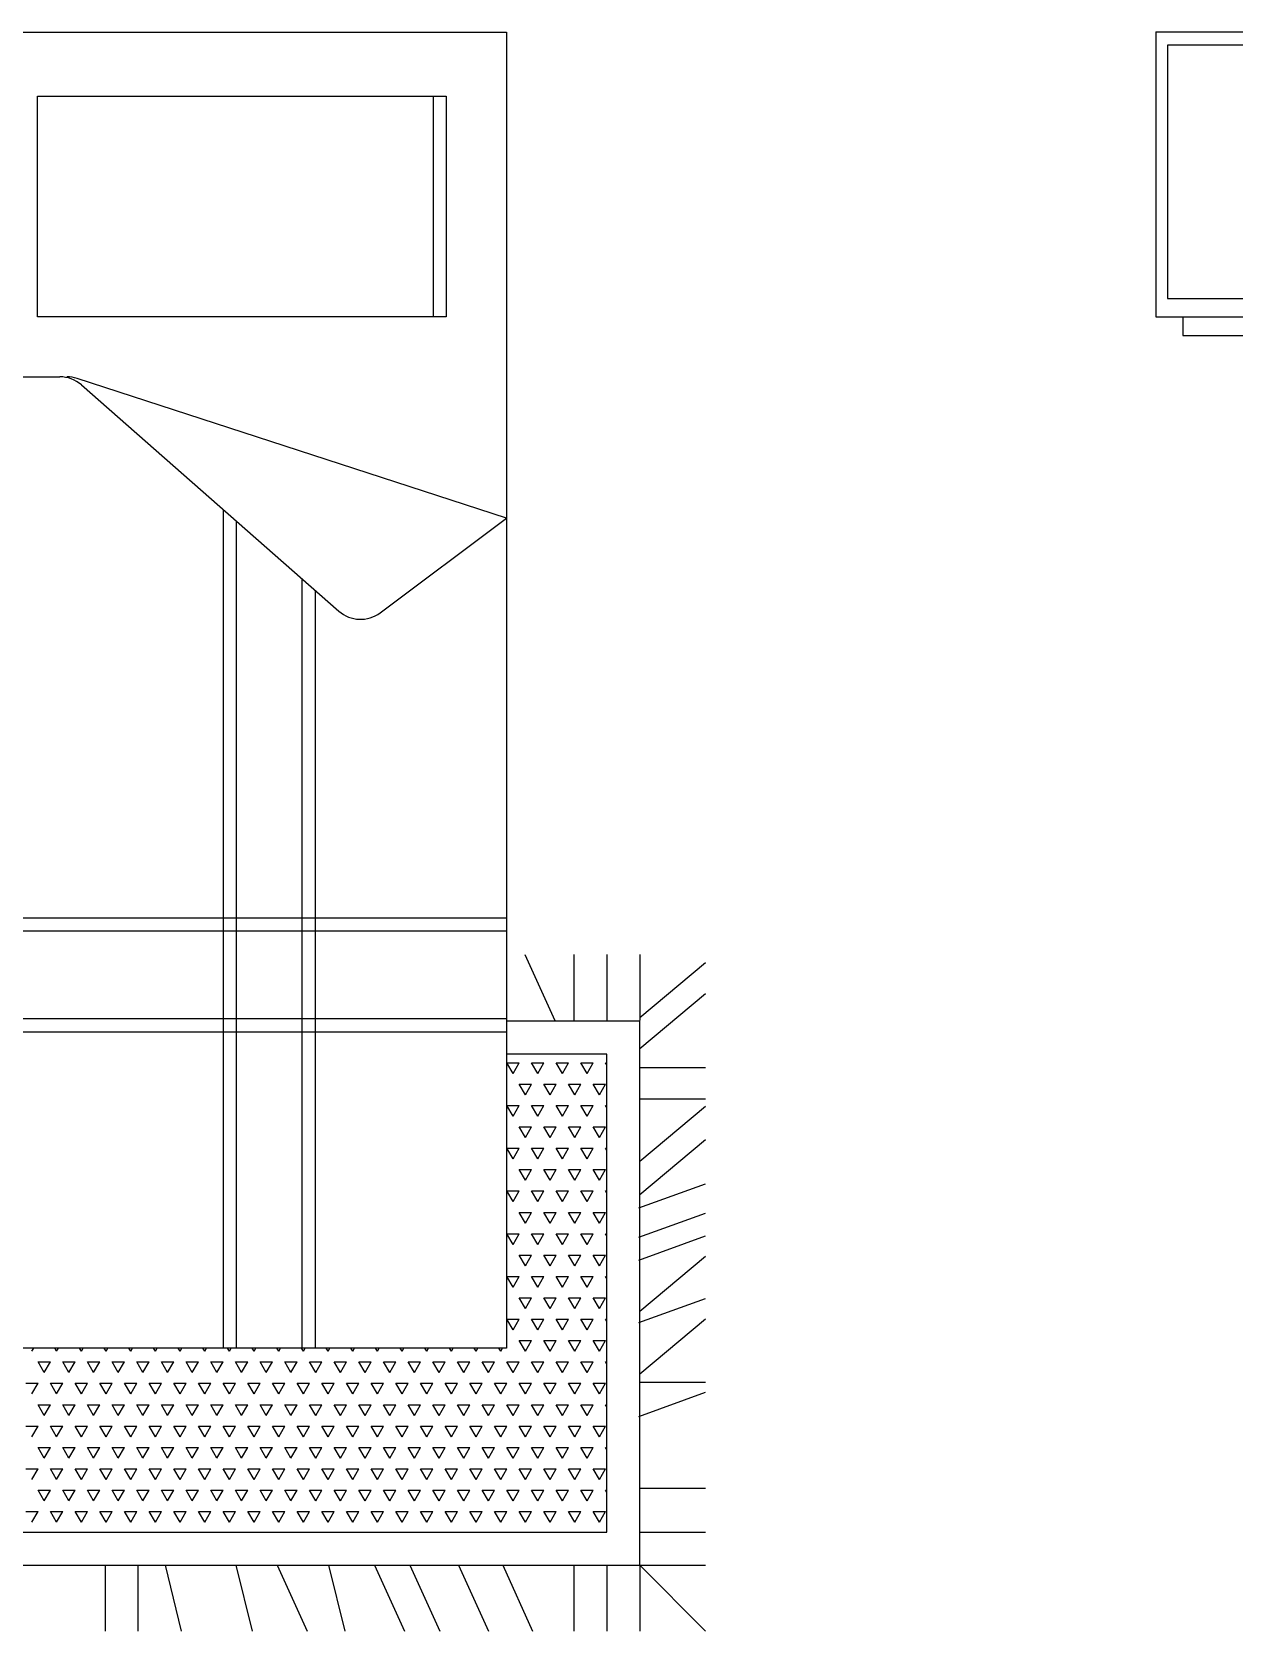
# Model space of a CAD drawing. Header units: millimetres. Extents: x 1787 to 68324, y 1435 to 30835.
# Drawn here: x 45615 to 47442, y 14731 to 17161 of the extents above; entities that cross this region are included whole.
import ezdxf

# ---------------------------------------------------------------- set-up
doc = ezdxf.new("R2010")
doc.units = ezdxf.units.MM

# ---------------------------------------------------------------- blocks, each defined once
blk = doc.blocks.new('A$C6F7C6EE8')
at = {"linetype": 'Continuous'}
for p, q in [((0, 2.7315), (0, 2.2985)), ((0, 2.7315), (0.3997, 2.7315)), ((0.0177, 2.7112), (0.0177, 2.3265)), ((0.381, 2.7112), (0.0177, 2.7112)), ((0.0177, 2.3265), (0.381, 2.3265)), ((0, 2.2985), (0.3997, 2.2985)), ((0.0411, 2.2985), (0.0411, 2.2705)), ((0.0411, 2.2705), (0.3625, 2.2705))]:
    blk.add_line(p, q, dxfattribs=at)
blk = doc.blocks.new('A$C6D2A2628')
for p, q in [((0.291, 2.4297), (1.791, 2.4297)), ((1.791, 2.4297), (1.791, 0.4297)), ((1.0779, 2.3321), (1.6991, 2.3321)), ((1.0779, 1.9967), (1.0779, 2.3321)), ((1.6791, 2.3321), (1.6791, 1.9967)), ((1.6991, 2.3321), (1.6991, 1.9967)), ((1.6991, 1.9967), (1.0779, 1.9967)), ((0.9515, 1.9058), (1.1116, 1.9058)), ((1.791, 1.6908), (1.138, 1.9034)), ((1.1446, 1.8934), (1.5358, 1.5497)), ((1.3599, 1.7043), (1.3599, 0.4297)), ((1.3799, 1.6867), (1.3799, 0.4297)), ((1.5987, 1.5472), (1.791, 1.6908)), ((1.4799, 1.5988), (1.4799, 0.4297)), ((1.4999, 1.5812), (1.4999, 0.4297)), ((0.291, 1.0837), (1.791, 1.0837)), ((0.291, 1.0637), (1.791, 1.0637)), ((1.8187, 1.0278), (1.8641, 0.9278)), ((1.8932, 1.0278), (1.8932, 0.9278)), ((1.9432, 1.0278), (1.9432, 0.9278)), ((1.9932, 1.0278), (1.9932, 0.9278)), ((1.9932, 0.9324), (2.0932, 1.016)), ((1.9932, 0.8849), (2.0932, 0.9685)), ((0.291, 0.9307), (1.791, 0.9307)), ((1.9932, 0.9267), (1.791, 0.9267)), ((1.9932, 0.1), (1.9932, 0.9267)), ((0.291, 0.9107), (1.791, 0.9107)), ((1.9432, 0.8767), (1.791, 0.8767)), ((1.9432, 0.15), (1.9432, 0.8767)), ((1.8007, 0.8473), (1.7913, 0.8636)), ((1.7913, 0.8636), (1.8101, 0.8636)), ((1.8007, 0.8473), (1.8101, 0.8636)), ((1.8382, 0.8473), (1.8288, 0.8636)), ((1.8288, 0.8636), (1.8476, 0.8636)), ((1.8382, 0.8473), (1.8476, 0.8636)), ((1.8757, 0.8473), (1.8663, 0.8636)), ((1.8663, 0.8636), (1.8851, 0.8636)), ((1.8757, 0.8473), (1.8851, 0.8636)), ((1.9132, 0.8473), (1.9038, 0.8636)), ((1.9038, 0.8636), (1.9226, 0.8636)), ((1.9132, 0.8473), (1.9226, 0.8636)), ((1.9432, 0.8604), (1.9413, 0.8636)), ((1.9413, 0.8636), (1.9432, 0.8636)), ((1.9932, 0.8564), (2.0932, 0.8564)), ((1.791, 0.8305), (1.7913, 0.8311)), ((1.791, 0.8311), (1.7913, 0.8311)), ((1.8195, 0.8148), (1.8101, 0.8311)), ((1.8101, 0.8311), (1.8288, 0.8311)), ((1.8195, 0.8148), (1.8288, 0.8311)), ((1.857, 0.8148), (1.8476, 0.8311)), ((1.8476, 0.8311), (1.8663, 0.8311)), ((1.857, 0.8148), (1.8663, 0.8311)), ((1.8945, 0.8148), (1.8851, 0.8311)), ((1.8851, 0.8311), (1.9038, 0.8311)), ((1.8945, 0.8148), (1.9038, 0.8311)), ((1.932, 0.8148), (1.9226, 0.8311)), ((1.9226, 0.8311), (1.9413, 0.8311)), ((1.932, 0.8148), (1.9413, 0.8311)), ((1.9932, 0.8089), (2.0932, 0.8089)), ((1.8007, 0.7824), (1.7913, 0.7986)), ((1.7913, 0.7986), (1.8101, 0.7986)), ((1.8007, 0.7824), (1.8101, 0.7986)), ((1.8382, 0.7824), (1.8288, 0.7986)), ((1.8288, 0.7986), (1.8476, 0.7986)), ((1.8382, 0.7824), (1.8476, 0.7986)), ((1.8757, 0.7824), (1.8663, 0.7986)), ((1.8663, 0.7986), (1.8851, 0.7986)), ((1.8757, 0.7824), (1.8851, 0.7986)), ((1.9132, 0.7824), (1.9038, 0.7986)), ((1.9038, 0.7986), (1.9226, 0.7986)), ((1.9132, 0.7824), (1.9226, 0.7986)), ((1.9432, 0.7955), (1.9413, 0.7986)), ((1.9413, 0.7986), (1.9432, 0.7986)), ((1.9932, 0.7139), (2.0932, 0.7975)), ((1.791, 0.7655), (1.7913, 0.7661)), ((1.791, 0.7661), (1.7913, 0.7661)), ((1.8195, 0.7499), (1.8101, 0.7661)), ((1.8101, 0.7661), (1.8288, 0.7661)), ((1.8195, 0.7499), (1.8288, 0.7661)), ((1.857, 0.7499), (1.8476, 0.7661)), ((1.8476, 0.7661), (1.8663, 0.7661)), ((1.857, 0.7499), (1.8663, 0.7661)), ((1.8945, 0.7499), (1.8851, 0.7661)), ((1.8851, 0.7661), (1.9038, 0.7661)), ((1.8945, 0.7499), (1.9038, 0.7661)), ((1.932, 0.7499), (1.9226, 0.7661)), ((1.9226, 0.7661), (1.9413, 0.7661)), ((1.932, 0.7499), (1.9413, 0.7661)), ((1.8007, 0.7174), (1.7913, 0.7337)), ((1.7913, 0.7337), (1.8101, 0.7337)), ((1.8007, 0.7174), (1.8101, 0.7337)), ((1.8382, 0.7174), (1.8288, 0.7337)), ((1.8288, 0.7337), (1.8476, 0.7337)), ((1.8382, 0.7174), (1.8476, 0.7337)), ((1.8757, 0.7174), (1.8663, 0.7337)), ((1.8663, 0.7337), (1.8851, 0.7337)), ((1.8757, 0.7174), (1.8851, 0.7337)), ((1.9132, 0.7174), (1.9038, 0.7337)), ((1.9038, 0.7337), (1.9226, 0.7337)), ((1.9132, 0.7174), (1.9226, 0.7337)), ((1.9432, 0.7305), (1.9413, 0.7337)), ((1.9413, 0.7337), (1.9432, 0.7337)), ((1.9932, 0.6633), (2.0932, 0.7469)), ((1.791, 0.7006), (1.7913, 0.7012)), ((1.791, 0.7012), (1.7913, 0.7012)), ((1.8195, 0.6849), (1.8101, 0.7012)), ((1.8101, 0.7012), (1.8288, 0.7012)), ((1.8195, 0.6849), (1.8288, 0.7012)), ((1.857, 0.6849), (1.8476, 0.7012)), ((1.8476, 0.7012), (1.8663, 0.7012)), ((1.857, 0.6849), (1.8663, 0.7012)), ((1.8945, 0.6849), (1.8851, 0.7012)), ((1.8851, 0.7012), (1.9038, 0.7012)), ((1.8945, 0.6849), (1.9038, 0.7012)), ((1.932, 0.6849), (1.9226, 0.7012)), ((1.9226, 0.7012), (1.9413, 0.7012)), ((1.932, 0.6849), (1.9413, 0.7012)), ((1.8007, 0.6525), (1.7913, 0.6687)), ((1.7913, 0.6687), (1.8101, 0.6687)), ((1.8007, 0.6525), (1.8101, 0.6687)), ((1.8382, 0.6525), (1.8288, 0.6687)), ((1.8288, 0.6687), (1.8476, 0.6687)), ((1.8382, 0.6525), (1.8476, 0.6687)), ((1.8757, 0.6525), (1.8663, 0.6687)), ((1.8663, 0.6687), (1.8851, 0.6687)), ((1.8757, 0.6525), (1.8851, 0.6687)), ((1.9132, 0.6525), (1.9038, 0.6687)), ((1.9038, 0.6687), (1.9226, 0.6687)), ((1.9132, 0.6525), (1.9226, 0.6687)), ((1.9432, 0.6655), (1.9413, 0.6687)), ((1.9413, 0.6687), (1.9432, 0.6687)), ((1.9917, 0.6428), (2.0932, 0.6794)), ((1.791, 0.6356), (1.7913, 0.6362)), ((1.791, 0.6362), (1.7913, 0.6362)), ((1.8195, 0.62), (1.8101, 0.6362)), ((1.8101, 0.6362), (1.8288, 0.6362)), ((1.8195, 0.62), (1.8288, 0.6362)), ((1.857, 0.62), (1.8476, 0.6362)), ((1.8476, 0.6362), (1.8663, 0.6362)), ((1.857, 0.62), (1.8663, 0.6362)), ((1.8945, 0.62), (1.8851, 0.6362)), ((1.8851, 0.6362), (1.9038, 0.6362)), ((1.8945, 0.62), (1.9038, 0.6362)), ((1.932, 0.62), (1.9226, 0.6362)), ((1.9226, 0.6362), (1.9413, 0.6362)), ((1.932, 0.62), (1.9413, 0.6362)), ((1.9917, 0.5984), (2.0932, 0.6351)), ((1.8007, 0.5875), (1.7913, 0.6037)), ((1.7913, 0.6037), (1.8101, 0.6037)), ((1.8007, 0.5875), (1.8101, 0.6037)), ((1.8382, 0.5875), (1.8288, 0.6037)), ((1.8288, 0.6037), (1.8476, 0.6037)), ((1.8382, 0.5875), (1.8476, 0.6037)), ((1.8757, 0.5875), (1.8663, 0.6037)), ((1.8663, 0.6037), (1.8851, 0.6037)), ((1.8757, 0.5875), (1.8851, 0.6037)), ((1.9132, 0.5875), (1.9038, 0.6037)), ((1.9038, 0.6037), (1.9226, 0.6037)), ((1.9132, 0.5875), (1.9226, 0.6037)), ((1.9432, 0.6006), (1.9413, 0.6037)), ((1.9413, 0.6037), (1.9432, 0.6037)), ((1.9917, 0.5636), (2.0932, 0.6003)), ((1.791, 0.5707), (1.7913, 0.5713)), ((1.791, 0.5713), (1.7913, 0.5713)), ((1.8195, 0.555), (1.8101, 0.5713)), ((1.8101, 0.5713), (1.8288, 0.5713)), ((1.8195, 0.555), (1.8288, 0.5713)), ((1.857, 0.555), (1.8476, 0.5713)), ((1.8476, 0.5713), (1.8663, 0.5713)), ((1.857, 0.555), (1.8663, 0.5713)), ((1.8945, 0.555), (1.8851, 0.5713)), ((1.8851, 0.5713), (1.9038, 0.5713)), ((1.8945, 0.555), (1.9038, 0.5713)), ((1.932, 0.555), (1.9226, 0.5713)), ((1.9226, 0.5713), (1.9413, 0.5713)), ((1.932, 0.555), (1.9413, 0.5713)), ((1.9932, 0.4859), (2.0932, 0.5695)), ((1.8007, 0.5226), (1.7913, 0.5388)), ((1.7913, 0.5388), (1.8101, 0.5388)), ((1.8007, 0.5226), (1.8101, 0.5388)), ((1.8382, 0.5226), (1.8288, 0.5388)), ((1.8288, 0.5388), (1.8476, 0.5388)), ((1.8382, 0.5226), (1.8476, 0.5388)), ((1.8757, 0.5226), (1.8663, 0.5388)), ((1.8663, 0.5388), (1.8851, 0.5388)), ((1.8757, 0.5226), (1.8851, 0.5388)), ((1.9132, 0.5226), (1.9038, 0.5388)), ((1.9038, 0.5388), (1.9226, 0.5388)), ((1.9132, 0.5226), (1.9226, 0.5388)), ((1.9432, 0.5356), (1.9413, 0.5388)), ((1.9413, 0.5388), (1.9432, 0.5388)), ((1.791, 0.5057), (1.7913, 0.5063)), ((1.791, 0.5063), (1.7913, 0.5063)), ((1.8195, 0.4901), (1.8101, 0.5063)), ((1.8101, 0.5063), (1.8288, 0.5063)), ((1.8195, 0.4901), (1.8288, 0.5063)), ((1.857, 0.4901), (1.8476, 0.5063)), ((1.8476, 0.5063), (1.8663, 0.5063)), ((1.857, 0.4901), (1.8663, 0.5063)), ((1.8945, 0.4901), (1.8851, 0.5063)), ((1.8851, 0.5063), (1.9038, 0.5063)), ((1.8945, 0.4901), (1.9038, 0.5063)), ((1.932, 0.4901), (1.9226, 0.5063)), ((1.9226, 0.5063), (1.9413, 0.5063)), ((1.932, 0.4901), (1.9413, 0.5063)), ((1.9917, 0.4686), (2.0932, 0.5053)), ((1.8007, 0.4576), (1.7913, 0.4738)), ((1.7913, 0.4738), (1.8101, 0.4738)), ((1.8007, 0.4576), (1.8101, 0.4738)), ((1.8382, 0.4576), (1.8288, 0.4738)), ((1.8288, 0.4738), (1.8476, 0.4738)), ((1.8382, 0.4576), (1.8476, 0.4738)), ((1.8757, 0.4576), (1.8663, 0.4738)), ((1.8663, 0.4738), (1.8851, 0.4738)), ((1.8757, 0.4576), (1.8851, 0.4738)), ((1.9132, 0.4576), (1.9038, 0.4738)), ((1.9038, 0.4738), (1.9226, 0.4738)), ((1.9132, 0.4576), (1.9226, 0.4738)), ((1.9432, 0.4707), (1.9413, 0.4738)), ((1.9413, 0.4738), (1.9432, 0.4738)), ((1.9932, 0.3909), (2.0932, 0.4745)), ((1.791, 0.4408), (1.7913, 0.4414)), ((1.791, 0.4414), (1.7913, 0.4414)), ((1.8195, 0.4251), (1.8101, 0.4414)), ((1.8101, 0.4414), (1.8288, 0.4414)), ((1.8195, 0.4251), (1.8288, 0.4414)), ((1.857, 0.4251), (1.8476, 0.4414)), ((1.8476, 0.4414), (1.8663, 0.4414)), ((1.857, 0.4251), (1.8663, 0.4414)), ((1.8945, 0.4251), (1.8851, 0.4414)), ((1.8851, 0.4414), (1.9038, 0.4414)), ((1.8945, 0.4251), (1.9038, 0.4414)), ((1.932, 0.4251), (1.9226, 0.4414)), ((1.9226, 0.4414), (1.9413, 0.4414)), ((1.932, 0.4251), (1.9413, 0.4414)), ((1.791, 0.4297), (0.291, 0.4297)), ((1.0695, 0.4251), (1.0721, 0.4297)), ((1.107, 0.4251), (1.1043, 0.4297)), ((1.107, 0.4251), (1.1096, 0.4297)), ((1.1445, 0.4251), (1.1418, 0.4297)), ((1.1445, 0.4251), (1.1471, 0.4297)), ((1.182, 0.4251), (1.1793, 0.4297)), ((1.182, 0.4251), (1.1846, 0.4297)), ((1.2195, 0.4251), (1.2168, 0.4297)), ((1.2195, 0.4251), (1.2221, 0.4297)), ((1.257, 0.4251), (1.2543, 0.4297)), ((1.257, 0.4251), (1.2596, 0.4297)), ((1.2945, 0.4251), (1.2918, 0.4297)), ((1.2945, 0.4251), (1.2971, 0.4297)), ((1.332, 0.4251), (1.3293, 0.4297)), ((1.332, 0.4251), (1.3346, 0.4297)), ((1.3695, 0.4251), (1.3668, 0.4297)), ((1.3695, 0.4251), (1.3721, 0.4297)), ((1.407, 0.4251), (1.4043, 0.4297)), ((1.407, 0.4251), (1.4096, 0.4297)), ((1.4445, 0.4251), (1.4418, 0.4297)), ((1.4445, 0.4251), (1.4471, 0.4297)), ((1.482, 0.4251), (1.4793, 0.4297)), ((1.482, 0.4251), (1.4846, 0.4297)), ((1.5195, 0.4251), (1.5168, 0.4297)), ((1.5195, 0.4251), (1.5221, 0.4297)), ((1.557, 0.4251), (1.5543, 0.4297)), ((1.557, 0.4251), (1.5596, 0.4297)), ((1.5945, 0.4251), (1.5918, 0.4297)), ((1.5945, 0.4251), (1.5971, 0.4297)), ((1.632, 0.4251), (1.6293, 0.4297)), ((1.632, 0.4251), (1.6346, 0.4297)), ((1.6695, 0.4251), (1.6668, 0.4297)), ((1.6695, 0.4251), (1.6721, 0.4297)), ((1.707, 0.4251), (1.7043, 0.4297)), ((1.707, 0.4251), (1.7096, 0.4297)), ((1.7445, 0.4251), (1.7418, 0.4297)), ((1.7445, 0.4251), (1.7471, 0.4297)), ((1.782, 0.4251), (1.7793, 0.4297)), ((1.782, 0.4251), (1.7846, 0.4297)), ((1.0882, 0.3927), (1.0788, 0.4089)), ((1.0788, 0.4089), (1.0976, 0.4089)), ((1.0882, 0.3927), (1.0976, 0.4089)), ((1.1257, 0.3927), (1.1163, 0.4089)), ((1.1163, 0.4089), (1.1351, 0.4089)), ((1.1257, 0.3927), (1.1351, 0.4089)), ((1.1632, 0.3927), (1.1538, 0.4089)), ((1.1538, 0.4089), (1.1726, 0.4089)), ((1.1632, 0.3927), (1.1726, 0.4089)), ((1.2007, 0.3927), (1.1913, 0.4089)), ((1.1913, 0.4089), (1.2101, 0.4089)), ((1.2007, 0.3927), (1.2101, 0.4089)), ((1.2382, 0.3927), (1.2288, 0.4089)), ((1.2288, 0.4089), (1.2476, 0.4089)), ((1.2382, 0.3927), (1.2476, 0.4089)), ((1.2757, 0.3927), (1.2663, 0.4089)), ((1.2663, 0.4089), (1.2851, 0.4089)), ((1.2757, 0.3927), (1.2851, 0.4089)), ((1.3132, 0.3927), (1.3038, 0.4089)), ((1.3038, 0.4089), (1.3226, 0.4089)), ((1.3132, 0.3927), (1.3226, 0.4089)), ((1.3507, 0.3927), (1.3413, 0.4089)), ((1.3413, 0.4089), (1.3601, 0.4089)), ((1.3507, 0.3927), (1.3601, 0.4089)), ((1.3882, 0.3927), (1.3788, 0.4089)), ((1.3788, 0.4089), (1.3976, 0.4089)), ((1.3882, 0.3927), (1.3976, 0.4089)), ((1.4257, 0.3927), (1.4163, 0.4089)), ((1.4163, 0.4089), (1.4351, 0.4089)), ((1.4257, 0.3927), (1.4351, 0.4089)), ((1.4632, 0.3927), (1.4538, 0.4089)), ((1.4538, 0.4089), (1.4726, 0.4089)), ((1.4632, 0.3927), (1.4726, 0.4089)), ((1.5007, 0.3927), (1.4913, 0.4089)), ((1.4913, 0.4089), (1.5101, 0.4089)), ((1.5007, 0.3927), (1.5101, 0.4089)), ((1.5382, 0.3927), (1.5288, 0.4089)), ((1.5288, 0.4089), (1.5476, 0.4089)), ((1.5382, 0.3927), (1.5476, 0.4089)), ((1.5757, 0.3927), (1.5663, 0.4089)), ((1.5663, 0.4089), (1.5851, 0.4089)), ((1.5757, 0.3927), (1.5851, 0.4089)), ((1.6132, 0.3927), (1.6038, 0.4089)), ((1.6038, 0.4089), (1.6226, 0.4089)), ((1.6132, 0.3927), (1.6226, 0.4089)), ((1.6507, 0.3927), (1.6413, 0.4089)), ((1.6413, 0.4089), (1.6601, 0.4089)), ((1.6507, 0.3927), (1.6601, 0.4089)), ((1.6882, 0.3927), (1.6788, 0.4089)), ((1.6788, 0.4089), (1.6976, 0.4089)), ((1.6882, 0.3927), (1.6976, 0.4089)), ((1.7257, 0.3927), (1.7163, 0.4089)), ((1.7163, 0.4089), (1.7351, 0.4089)), ((1.7257, 0.3927), (1.7351, 0.4089)), ((1.7632, 0.3927), (1.7538, 0.4089)), ((1.7538, 0.4089), (1.7726, 0.4089)), ((1.7632, 0.3927), (1.7726, 0.4089)), ((1.8007, 0.3927), (1.7913, 0.4089)), ((1.7913, 0.4089), (1.8101, 0.4089)), ((1.8007, 0.3927), (1.8101, 0.4089)), ((1.8382, 0.3927), (1.8288, 0.4089)), ((1.8288, 0.4089), (1.8476, 0.4089)), ((1.8382, 0.3927), (1.8476, 0.4089)), ((1.8757, 0.3927), (1.8663, 0.4089)), ((1.8663, 0.4089), (1.8851, 0.4089)), ((1.8757, 0.3927), (1.8851, 0.4089)), ((1.9132, 0.3927), (1.9038, 0.4089)), ((1.9038, 0.4089), (1.9226, 0.4089)), ((1.9132, 0.3927), (1.9226, 0.4089)), ((1.9432, 0.4057), (1.9413, 0.4089)), ((1.9413, 0.4089), (1.9432, 0.4089)), ((1.0601, 0.3764), (1.0788, 0.3764)), ((1.0695, 0.3602), (1.0788, 0.3764)), ((1.107, 0.3602), (1.0976, 0.3764)), ((1.0976, 0.3764), (1.1163, 0.3764)), ((1.107, 0.3602), (1.1163, 0.3764)), ((1.1445, 0.3602), (1.1351, 0.3764)), ((1.1351, 0.3764), (1.1538, 0.3764)), ((1.1445, 0.3602), (1.1538, 0.3764)), ((1.182, 0.3602), (1.1726, 0.3764)), ((1.1726, 0.3764), (1.1913, 0.3764)), ((1.182, 0.3602), (1.1913, 0.3764)), ((1.2195, 0.3602), (1.2101, 0.3764)), ((1.2101, 0.3764), (1.2288, 0.3764)), ((1.2195, 0.3602), (1.2288, 0.3764)), ((1.257, 0.3602), (1.2476, 0.3764)), ((1.2476, 0.3764), (1.2663, 0.3764)), ((1.257, 0.3602), (1.2663, 0.3764)), ((1.2945, 0.3602), (1.2851, 0.3764)), ((1.2851, 0.3764), (1.3038, 0.3764)), ((1.2945, 0.3602), (1.3038, 0.3764)), ((1.332, 0.3602), (1.3226, 0.3764)), ((1.3226, 0.3764), (1.3413, 0.3764)), ((1.332, 0.3602), (1.3413, 0.3764)), ((1.3695, 0.3602), (1.3601, 0.3764)), ((1.3601, 0.3764), (1.3788, 0.3764)), ((1.3695, 0.3602), (1.3788, 0.3764)), ((1.407, 0.3602), (1.3976, 0.3764)), ((1.3976, 0.3764), (1.4163, 0.3764)), ((1.407, 0.3602), (1.4163, 0.3764)), ((1.4445, 0.3602), (1.4351, 0.3764)), ((1.4351, 0.3764), (1.4538, 0.3764)), ((1.4445, 0.3602), (1.4538, 0.3764)), ((1.482, 0.3602), (1.4726, 0.3764)), ((1.4726, 0.3764), (1.4913, 0.3764)), ((1.482, 0.3602), (1.4913, 0.3764)), ((1.5195, 0.3602), (1.5101, 0.3764)), ((1.5101, 0.3764), (1.5288, 0.3764)), ((1.5195, 0.3602), (1.5288, 0.3764)), ((1.557, 0.3602), (1.5476, 0.3764)), ((1.5476, 0.3764), (1.5663, 0.3764)), ((1.557, 0.3602), (1.5663, 0.3764)), ((1.5945, 0.3602), (1.5851, 0.3764)), ((1.5851, 0.3764), (1.6038, 0.3764)), ((1.5945, 0.3602), (1.6038, 0.3764)), ((1.632, 0.3602), (1.6226, 0.3764)), ((1.6226, 0.3764), (1.6413, 0.3764)), ((1.632, 0.3602), (1.6413, 0.3764)), ((1.6695, 0.3602), (1.6601, 0.3764)), ((1.6601, 0.3764), (1.6788, 0.3764)), ((1.6695, 0.3602), (1.6788, 0.3764)), ((1.707, 0.3602), (1.6976, 0.3764)), ((1.6976, 0.3764), (1.7163, 0.3764)), ((1.707, 0.3602), (1.7163, 0.3764)), ((1.7445, 0.3602), (1.7351, 0.3764)), ((1.7351, 0.3764), (1.7538, 0.3764)), ((1.7445, 0.3602), (1.7538, 0.3764)), ((1.782, 0.3602), (1.7726, 0.3764)), ((1.7726, 0.3764), (1.7913, 0.3764)), ((1.782, 0.3602), (1.7913, 0.3764)), ((1.8195, 0.3602), (1.8101, 0.3764)), ((1.8101, 0.3764), (1.8288, 0.3764)), ((1.8195, 0.3602), (1.8288, 0.3764)), ((1.857, 0.3602), (1.8476, 0.3764)), ((1.8476, 0.3764), (1.8663, 0.3764)), ((1.857, 0.3602), (1.8663, 0.3764)), ((1.8945, 0.3602), (1.8851, 0.3764)), ((1.8851, 0.3764), (1.9038, 0.3764)), ((1.8945, 0.3602), (1.9038, 0.3764)), ((1.932, 0.3602), (1.9226, 0.3764)), ((1.9226, 0.3764), (1.9413, 0.3764)), ((1.932, 0.3602), (1.9413, 0.3764)), ((1.9932, 0.3783), (2.0932, 0.3783)), ((1.0882, 0.3277), (1.0788, 0.3439)), ((1.0788, 0.3439), (1.0976, 0.3439)), ((1.0882, 0.3277), (1.0976, 0.3439)), ((1.1257, 0.3277), (1.1163, 0.3439)), ((1.1163, 0.3439), (1.1351, 0.3439)), ((1.1257, 0.3277), (1.1351, 0.3439)), ((1.1632, 0.3277), (1.1538, 0.3439)), ((1.1538, 0.3439), (1.1726, 0.3439)), ((1.1632, 0.3277), (1.1726, 0.3439)), ((1.2007, 0.3277), (1.1913, 0.3439)), ((1.1913, 0.3439), (1.2101, 0.3439)), ((1.2007, 0.3277), (1.2101, 0.3439)), ((1.2382, 0.3277), (1.2288, 0.3439)), ((1.2288, 0.3439), (1.2476, 0.3439)), ((1.2382, 0.3277), (1.2476, 0.3439)), ((1.2757, 0.3277), (1.2663, 0.3439)), ((1.2663, 0.3439), (1.2851, 0.3439)), ((1.2757, 0.3277), (1.2851, 0.3439)), ((1.3132, 0.3277), (1.3038, 0.3439)), ((1.3038, 0.3439), (1.3226, 0.3439)), ((1.3132, 0.3277), (1.3226, 0.3439)), ((1.3507, 0.3277), (1.3413, 0.3439)), ((1.3413, 0.3439), (1.3601, 0.3439)), ((1.3507, 0.3277), (1.3601, 0.3439)), ((1.3882, 0.3277), (1.3788, 0.3439)), ((1.3788, 0.3439), (1.3976, 0.3439)), ((1.3882, 0.3277), (1.3976, 0.3439)), ((1.4257, 0.3277), (1.4163, 0.3439)), ((1.4163, 0.3439), (1.4351, 0.3439)), ((1.4257, 0.3277), (1.4351, 0.3439)), ((1.4632, 0.3277), (1.4538, 0.3439)), ((1.4538, 0.3439), (1.4726, 0.3439)), ((1.4632, 0.3277), (1.4726, 0.3439)), ((1.5007, 0.3277), (1.4913, 0.3439)), ((1.4913, 0.3439), (1.5101, 0.3439)), ((1.5007, 0.3277), (1.5101, 0.3439)), ((1.5382, 0.3277), (1.5288, 0.3439)), ((1.5288, 0.3439), (1.5476, 0.3439)), ((1.5382, 0.3277), (1.5476, 0.3439)), ((1.5757, 0.3277), (1.5663, 0.3439)), ((1.5663, 0.3439), (1.5851, 0.3439)), ((1.5757, 0.3277), (1.5851, 0.3439)), ((1.6132, 0.3277), (1.6038, 0.3439)), ((1.6038, 0.3439), (1.6226, 0.3439)), ((1.6132, 0.3277), (1.6226, 0.3439)), ((1.6507, 0.3277), (1.6413, 0.3439)), ((1.6413, 0.3439), (1.6601, 0.3439)), ((1.6507, 0.3277), (1.6601, 0.3439)), ((1.6882, 0.3277), (1.6788, 0.3439)), ((1.6788, 0.3439), (1.6976, 0.3439)), ((1.6882, 0.3277), (1.6976, 0.3439)), ((1.7257, 0.3277), (1.7163, 0.3439)), ((1.7163, 0.3439), (1.7351, 0.3439)), ((1.7257, 0.3277), (1.7351, 0.3439)), ((1.7632, 0.3277), (1.7538, 0.3439)), ((1.7538, 0.3439), (1.7726, 0.3439)), ((1.7632, 0.3277), (1.7726, 0.3439)), ((1.8007, 0.3277), (1.7913, 0.3439)), ((1.7913, 0.3439), (1.8101, 0.3439)), ((1.8007, 0.3277), (1.8101, 0.3439)), ((1.8382, 0.3277), (1.8288, 0.3439)), ((1.8288, 0.3439), (1.8476, 0.3439)), ((1.8382, 0.3277), (1.8476, 0.3439)), ((1.8757, 0.3277), (1.8663, 0.3439)), ((1.8663, 0.3439), (1.8851, 0.3439)), ((1.8757, 0.3277), (1.8851, 0.3439)), ((1.9132, 0.3277), (1.9038, 0.3439)), ((1.9038, 0.3439), (1.9226, 0.3439)), ((1.9132, 0.3277), (1.9226, 0.3439)), ((1.9432, 0.3408), (1.9413, 0.3439)), ((1.9413, 0.3439), (1.9432, 0.3439)), ((1.9917, 0.3261), (2.0932, 0.3628)), ((1.0601, 0.3115), (1.0788, 0.3115)), ((1.0695, 0.2952), (1.0788, 0.3115)), ((1.107, 0.2952), (1.0976, 0.3115)), ((1.0976, 0.3115), (1.1163, 0.3115)), ((1.107, 0.2952), (1.1163, 0.3115)), ((1.1445, 0.2952), (1.1351, 0.3115)), ((1.1351, 0.3115), (1.1538, 0.3115)), ((1.1445, 0.2952), (1.1538, 0.3115)), ((1.182, 0.2952), (1.1726, 0.3115)), ((1.1726, 0.3115), (1.1913, 0.3115)), ((1.182, 0.2952), (1.1913, 0.3115)), ((1.2195, 0.2952), (1.2101, 0.3115)), ((1.2101, 0.3115), (1.2288, 0.3115)), ((1.2195, 0.2952), (1.2288, 0.3115)), ((1.257, 0.2952), (1.2476, 0.3115)), ((1.2476, 0.3115), (1.2663, 0.3115)), ((1.257, 0.2952), (1.2663, 0.3115)), ((1.2945, 0.2952), (1.2851, 0.3115)), ((1.2851, 0.3115), (1.3038, 0.3115)), ((1.2945, 0.2952), (1.3038, 0.3115)), ((1.332, 0.2952), (1.3226, 0.3115)), ((1.3226, 0.3115), (1.3413, 0.3115)), ((1.332, 0.2952), (1.3413, 0.3115)), ((1.3695, 0.2952), (1.3601, 0.3115)), ((1.3601, 0.3115), (1.3788, 0.3115)), ((1.3695, 0.2952), (1.3788, 0.3115)), ((1.407, 0.2952), (1.3976, 0.3115)), ((1.3976, 0.3115), (1.4163, 0.3115)), ((1.407, 0.2952), (1.4163, 0.3115)), ((1.4445, 0.2952), (1.4351, 0.3115)), ((1.4351, 0.3115), (1.4538, 0.3115)), ((1.4445, 0.2952), (1.4538, 0.3115)), ((1.482, 0.2952), (1.4726, 0.3115)), ((1.4726, 0.3115), (1.4913, 0.3115)), ((1.482, 0.2952), (1.4913, 0.3115)), ((1.5195, 0.2952), (1.5101, 0.3115)), ((1.5101, 0.3115), (1.5288, 0.3115)), ((1.5195, 0.2952), (1.5288, 0.3115)), ((1.557, 0.2952), (1.5476, 0.3115)), ((1.5476, 0.3115), (1.5663, 0.3115)), ((1.557, 0.2952), (1.5663, 0.3115)), ((1.5945, 0.2952), (1.5851, 0.3115)), ((1.5851, 0.3115), (1.6038, 0.3115)), ((1.5945, 0.2952), (1.6038, 0.3115)), ((1.632, 0.2952), (1.6226, 0.3115)), ((1.6226, 0.3115), (1.6413, 0.3115)), ((1.632, 0.2952), (1.6413, 0.3115)), ((1.6695, 0.2952), (1.6601, 0.3115)), ((1.6601, 0.3115), (1.6788, 0.3115)), ((1.6695, 0.2952), (1.6788, 0.3115)), ((1.707, 0.2952), (1.6976, 0.3115)), ((1.6976, 0.3115), (1.7163, 0.3115)), ((1.707, 0.2952), (1.7163, 0.3115)), ((1.7445, 0.2952), (1.7351, 0.3115)), ((1.7351, 0.3115), (1.7538, 0.3115)), ((1.7445, 0.2952), (1.7538, 0.3115)), ((1.782, 0.2952), (1.7726, 0.3115)), ((1.7726, 0.3115), (1.7913, 0.3115)), ((1.782, 0.2952), (1.7913, 0.3115)), ((1.8195, 0.2952), (1.8101, 0.3115)), ((1.8101, 0.3115), (1.8288, 0.3115)), ((1.8195, 0.2952), (1.8288, 0.3115)), ((1.857, 0.2952), (1.8476, 0.3115)), ((1.8476, 0.3115), (1.8663, 0.3115)), ((1.857, 0.2952), (1.8663, 0.3115)), ((1.8945, 0.2952), (1.8851, 0.3115)), ((1.8851, 0.3115), (1.9038, 0.3115)), ((1.8945, 0.2952), (1.9038, 0.3115)), ((1.932, 0.2952), (1.9226, 0.3115)), ((1.9226, 0.3115), (1.9413, 0.3115)), ((1.932, 0.2952), (1.9413, 0.3115)), ((1.0882, 0.2628), (1.0788, 0.279)), ((1.0788, 0.279), (1.0976, 0.279)), ((1.0882, 0.2628), (1.0976, 0.279)), ((1.1257, 0.2628), (1.1163, 0.279)), ((1.1163, 0.279), (1.1351, 0.279)), ((1.1257, 0.2628), (1.1351, 0.279)), ((1.1632, 0.2628), (1.1538, 0.279)), ((1.1538, 0.279), (1.1726, 0.279)), ((1.1632, 0.2628), (1.1726, 0.279)), ((1.2007, 0.2628), (1.1913, 0.279)), ((1.1913, 0.279), (1.2101, 0.279)), ((1.2007, 0.2628), (1.2101, 0.279)), ((1.2382, 0.2628), (1.2288, 0.279)), ((1.2288, 0.279), (1.2476, 0.279)), ((1.2382, 0.2628), (1.2476, 0.279)), ((1.2757, 0.2628), (1.2663, 0.279)), ((1.2663, 0.279), (1.2851, 0.279)), ((1.2757, 0.2628), (1.2851, 0.279)), ((1.3132, 0.2628), (1.3038, 0.279)), ((1.3038, 0.279), (1.3226, 0.279)), ((1.3132, 0.2628), (1.3226, 0.279)), ((1.3507, 0.2628), (1.3413, 0.279)), ((1.3413, 0.279), (1.3601, 0.279)), ((1.3507, 0.2628), (1.3601, 0.279)), ((1.3882, 0.2628), (1.3788, 0.279)), ((1.3788, 0.279), (1.3976, 0.279)), ((1.3882, 0.2628), (1.3976, 0.279)), ((1.4257, 0.2628), (1.4163, 0.279)), ((1.4163, 0.279), (1.4351, 0.279)), ((1.4257, 0.2628), (1.4351, 0.279)), ((1.4632, 0.2628), (1.4538, 0.279)), ((1.4538, 0.279), (1.4726, 0.279)), ((1.4632, 0.2628), (1.4726, 0.279)), ((1.5007, 0.2628), (1.4913, 0.279)), ((1.4913, 0.279), (1.5101, 0.279)), ((1.5007, 0.2628), (1.5101, 0.279)), ((1.5382, 0.2628), (1.5288, 0.279)), ((1.5288, 0.279), (1.5476, 0.279)), ((1.5382, 0.2628), (1.5476, 0.279)), ((1.5757, 0.2628), (1.5663, 0.279)), ((1.5663, 0.279), (1.5851, 0.279)), ((1.5757, 0.2628), (1.5851, 0.279)), ((1.6132, 0.2628), (1.6038, 0.279)), ((1.6038, 0.279), (1.6226, 0.279)), ((1.6132, 0.2628), (1.6226, 0.279)), ((1.6507, 0.2628), (1.6413, 0.279)), ((1.6413, 0.279), (1.6601, 0.279)), ((1.6507, 0.2628), (1.6601, 0.279)), ((1.6882, 0.2628), (1.6788, 0.279)), ((1.6788, 0.279), (1.6976, 0.279)), ((1.6882, 0.2628), (1.6976, 0.279)), ((1.7257, 0.2628), (1.7163, 0.279)), ((1.7163, 0.279), (1.7351, 0.279)), ((1.7257, 0.2628), (1.7351, 0.279)), ((1.7632, 0.2628), (1.7538, 0.279)), ((1.7538, 0.279), (1.7726, 0.279)), ((1.7632, 0.2628), (1.7726, 0.279)), ((1.8007, 0.2628), (1.7913, 0.279)), ((1.7913, 0.279), (1.8101, 0.279)), ((1.8007, 0.2628), (1.8101, 0.279)), ((1.8382, 0.2628), (1.8288, 0.279)), ((1.8288, 0.279), (1.8476, 0.279)), ((1.8382, 0.2628), (1.8476, 0.279)), ((1.8757, 0.2628), (1.8663, 0.279)), ((1.8663, 0.279), (1.8851, 0.279)), ((1.8757, 0.2628), (1.8851, 0.279)), ((1.9132, 0.2628), (1.9038, 0.279)), ((1.9038, 0.279), (1.9226, 0.279)), ((1.9132, 0.2628), (1.9226, 0.279)), ((1.9432, 0.2758), (1.9413, 0.279)), ((1.9413, 0.279), (1.9432, 0.279)), ((1.0601, 0.2465), (1.0788, 0.2465)), ((1.0695, 0.2303), (1.0788, 0.2465)), ((1.107, 0.2303), (1.0976, 0.2465)), ((1.0976, 0.2465), (1.1163, 0.2465)), ((1.107, 0.2303), (1.1163, 0.2465)), ((1.1445, 0.2303), (1.1351, 0.2465)), ((1.1351, 0.2465), (1.1538, 0.2465)), ((1.1445, 0.2303), (1.1538, 0.2465)), ((1.182, 0.2303), (1.1726, 0.2465)), ((1.1726, 0.2465), (1.1913, 0.2465)), ((1.182, 0.2303), (1.1913, 0.2465)), ((1.2195, 0.2303), (1.2101, 0.2465)), ((1.2101, 0.2465), (1.2288, 0.2465)), ((1.2195, 0.2303), (1.2288, 0.2465)), ((1.257, 0.2303), (1.2476, 0.2465)), ((1.2476, 0.2465), (1.2663, 0.2465)), ((1.257, 0.2303), (1.2663, 0.2465)), ((1.2945, 0.2303), (1.2851, 0.2465)), ((1.2851, 0.2465), (1.3038, 0.2465)), ((1.2945, 0.2303), (1.3038, 0.2465)), ((1.332, 0.2303), (1.3226, 0.2465)), ((1.3226, 0.2465), (1.3413, 0.2465)), ((1.332, 0.2303), (1.3413, 0.2465)), ((1.3695, 0.2303), (1.3601, 0.2465)), ((1.3601, 0.2465), (1.3788, 0.2465)), ((1.3695, 0.2303), (1.3788, 0.2465)), ((1.407, 0.2303), (1.3976, 0.2465)), ((1.3976, 0.2465), (1.4163, 0.2465)), ((1.407, 0.2303), (1.4163, 0.2465)), ((1.4445, 0.2303), (1.4351, 0.2465)), ((1.4351, 0.2465), (1.4538, 0.2465)), ((1.4445, 0.2303), (1.4538, 0.2465)), ((1.482, 0.2303), (1.4726, 0.2465)), ((1.4726, 0.2465), (1.4913, 0.2465)), ((1.482, 0.2303), (1.4913, 0.2465)), ((1.5195, 0.2303), (1.5101, 0.2465)), ((1.5101, 0.2465), (1.5288, 0.2465)), ((1.5195, 0.2303), (1.5288, 0.2465)), ((1.557, 0.2303), (1.5476, 0.2465)), ((1.5476, 0.2465), (1.5663, 0.2465)), ((1.557, 0.2303), (1.5663, 0.2465)), ((1.5945, 0.2303), (1.5851, 0.2465)), ((1.5851, 0.2465), (1.6038, 0.2465)), ((1.5945, 0.2303), (1.6038, 0.2465)), ((1.632, 0.2303), (1.6226, 0.2465)), ((1.6226, 0.2465), (1.6413, 0.2465)), ((1.632, 0.2303), (1.6413, 0.2465)), ((1.6695, 0.2303), (1.6601, 0.2465)), ((1.6601, 0.2465), (1.6788, 0.2465)), ((1.6695, 0.2303), (1.6788, 0.2465)), ((1.707, 0.2303), (1.6976, 0.2465)), ((1.6976, 0.2465), (1.7163, 0.2465)), ((1.707, 0.2303), (1.7163, 0.2465)), ((1.7445, 0.2303), (1.7351, 0.2465)), ((1.7351, 0.2465), (1.7538, 0.2465)), ((1.7445, 0.2303), (1.7538, 0.2465)), ((1.782, 0.2303), (1.7726, 0.2465)), ((1.7726, 0.2465), (1.7913, 0.2465)), ((1.782, 0.2303), (1.7913, 0.2465)), ((1.8195, 0.2303), (1.8101, 0.2465)), ((1.8101, 0.2465), (1.8288, 0.2465)), ((1.8195, 0.2303), (1.8288, 0.2465)), ((1.857, 0.2303), (1.8476, 0.2465)), ((1.8476, 0.2465), (1.8663, 0.2465)), ((1.857, 0.2303), (1.8663, 0.2465)), ((1.8945, 0.2303), (1.8851, 0.2465)), ((1.8851, 0.2465), (1.9038, 0.2465)), ((1.8945, 0.2303), (1.9038, 0.2465)), ((1.932, 0.2303), (1.9226, 0.2465)), ((1.9226, 0.2465), (1.9413, 0.2465)), ((1.932, 0.2303), (1.9413, 0.2465)), ((1.0882, 0.1978), (1.0788, 0.214)), ((1.0788, 0.214), (1.0976, 0.214)), ((1.0882, 0.1978), (1.0976, 0.214)), ((1.1257, 0.1978), (1.1163, 0.214)), ((1.1163, 0.214), (1.1351, 0.214)), ((1.1257, 0.1978), (1.1351, 0.214)), ((1.1632, 0.1978), (1.1538, 0.214)), ((1.1538, 0.214), (1.1726, 0.214)), ((1.1632, 0.1978), (1.1726, 0.214)), ((1.2007, 0.1978), (1.1913, 0.214)), ((1.1913, 0.214), (1.2101, 0.214)), ((1.2007, 0.1978), (1.2101, 0.214)), ((1.2382, 0.1978), (1.2288, 0.214)), ((1.2288, 0.214), (1.2476, 0.214)), ((1.2382, 0.1978), (1.2476, 0.214)), ((1.2757, 0.1978), (1.2663, 0.214)), ((1.2663, 0.214), (1.2851, 0.214)), ((1.2757, 0.1978), (1.2851, 0.214)), ((1.3132, 0.1978), (1.3038, 0.214)), ((1.3038, 0.214), (1.3226, 0.214)), ((1.3132, 0.1978), (1.3226, 0.214)), ((1.3507, 0.1978), (1.3413, 0.214)), ((1.3413, 0.214), (1.3601, 0.214)), ((1.3507, 0.1978), (1.3601, 0.214)), ((1.3882, 0.1978), (1.3788, 0.214)), ((1.3788, 0.214), (1.3976, 0.214)), ((1.3882, 0.1978), (1.3976, 0.214)), ((1.4257, 0.1978), (1.4163, 0.214)), ((1.4163, 0.214), (1.4351, 0.214)), ((1.4257, 0.1978), (1.4351, 0.214)), ((1.4632, 0.1978), (1.4538, 0.214)), ((1.4538, 0.214), (1.4726, 0.214)), ((1.4632, 0.1978), (1.4726, 0.214)), ((1.5007, 0.1978), (1.4913, 0.214)), ((1.4913, 0.214), (1.5101, 0.214)), ((1.5007, 0.1978), (1.5101, 0.214)), ((1.5382, 0.1978), (1.5288, 0.214)), ((1.5288, 0.214), (1.5476, 0.214)), ((1.5382, 0.1978), (1.5476, 0.214)), ((1.5757, 0.1978), (1.5663, 0.214)), ((1.5663, 0.214), (1.5851, 0.214)), ((1.5757, 0.1978), (1.5851, 0.214)), ((1.6132, 0.1978), (1.6038, 0.214)), ((1.6038, 0.214), (1.6226, 0.214)), ((1.6132, 0.1978), (1.6226, 0.214)), ((1.6507, 0.1978), (1.6413, 0.214)), ((1.6413, 0.214), (1.6601, 0.214)), ((1.6507, 0.1978), (1.6601, 0.214)), ((1.6882, 0.1978), (1.6788, 0.214)), ((1.6788, 0.214), (1.6976, 0.214)), ((1.6882, 0.1978), (1.6976, 0.214)), ((1.7257, 0.1978), (1.7163, 0.214)), ((1.7163, 0.214), (1.7351, 0.214)), ((1.7257, 0.1978), (1.7351, 0.214)), ((1.7632, 0.1978), (1.7538, 0.214)), ((1.7538, 0.214), (1.7726, 0.214)), ((1.7632, 0.1978), (1.7726, 0.214)), ((1.8007, 0.1978), (1.7913, 0.214)), ((1.7913, 0.214), (1.8101, 0.214)), ((1.8007, 0.1978), (1.8101, 0.214)), ((1.8382, 0.1978), (1.8288, 0.214)), ((1.8288, 0.214), (1.8476, 0.214)), ((1.8382, 0.1978), (1.8476, 0.214)), ((1.8757, 0.1978), (1.8663, 0.214)), ((1.8663, 0.214), (1.8851, 0.214)), ((1.8757, 0.1978), (1.8851, 0.214)), ((1.9132, 0.1978), (1.9038, 0.214)), ((1.9038, 0.214), (1.9226, 0.214)), ((1.9132, 0.1978), (1.9226, 0.214)), ((1.9432, 0.2109), (1.9413, 0.214)), ((1.9413, 0.214), (1.9432, 0.214)), ((1.9932, 0.2173), (2.0932, 0.2173)), ((1.0601, 0.1816), (1.0788, 0.1816)), ((1.0695, 0.1653), (1.0788, 0.1816)), ((1.107, 0.1653), (1.0976, 0.1816)), ((1.0976, 0.1816), (1.1163, 0.1816)), ((1.107, 0.1653), (1.1163, 0.1816)), ((1.1445, 0.1653), (1.1351, 0.1816)), ((1.1351, 0.1816), (1.1538, 0.1816)), ((1.1445, 0.1653), (1.1538, 0.1816)), ((1.182, 0.1653), (1.1726, 0.1816)), ((1.1726, 0.1816), (1.1913, 0.1816)), ((1.182, 0.1653), (1.1913, 0.1816)), ((1.2195, 0.1653), (1.2101, 0.1816)), ((1.2101, 0.1816), (1.2288, 0.1816)), ((1.2195, 0.1653), (1.2288, 0.1816)), ((1.257, 0.1653), (1.2476, 0.1816)), ((1.2476, 0.1816), (1.2663, 0.1816)), ((1.257, 0.1653), (1.2663, 0.1816)), ((1.2945, 0.1653), (1.2851, 0.1816)), ((1.2851, 0.1816), (1.3038, 0.1816)), ((1.2945, 0.1653), (1.3038, 0.1816)), ((1.332, 0.1653), (1.3226, 0.1816)), ((1.3226, 0.1816), (1.3413, 0.1816)), ((1.332, 0.1653), (1.3413, 0.1816)), ((1.3695, 0.1653), (1.3601, 0.1816)), ((1.3601, 0.1816), (1.3788, 0.1816)), ((1.3695, 0.1653), (1.3788, 0.1816)), ((1.407, 0.1653), (1.3976, 0.1816)), ((1.3976, 0.1816), (1.4163, 0.1816)), ((1.407, 0.1653), (1.4163, 0.1816)), ((1.4445, 0.1653), (1.4351, 0.1816)), ((1.4351, 0.1816), (1.4538, 0.1816)), ((1.4445, 0.1653), (1.4538, 0.1816)), ((1.482, 0.1653), (1.4726, 0.1816)), ((1.4726, 0.1816), (1.4913, 0.1816)), ((1.482, 0.1653), (1.4913, 0.1816)), ((1.5195, 0.1653), (1.5101, 0.1816)), ((1.5101, 0.1816), (1.5288, 0.1816)), ((1.5195, 0.1653), (1.5288, 0.1816)), ((1.557, 0.1653), (1.5476, 0.1816)), ((1.5476, 0.1816), (1.5663, 0.1816)), ((1.557, 0.1653), (1.5663, 0.1816)), ((1.5945, 0.1653), (1.5851, 0.1816)), ((1.5851, 0.1816), (1.6038, 0.1816)), ((1.5945, 0.1653), (1.6038, 0.1816)), ((1.632, 0.1653), (1.6226, 0.1816)), ((1.6226, 0.1816), (1.6413, 0.1816)), ((1.632, 0.1653), (1.6413, 0.1816)), ((1.6695, 0.1653), (1.6601, 0.1816)), ((1.6601, 0.1816), (1.6788, 0.1816)), ((1.6695, 0.1653), (1.6788, 0.1816)), ((1.707, 0.1653), (1.6976, 0.1816)), ((1.6976, 0.1816), (1.7163, 0.1816)), ((1.707, 0.1653), (1.7163, 0.1816)), ((1.7445, 0.1653), (1.7351, 0.1816)), ((1.7351, 0.1816), (1.7538, 0.1816)), ((1.7445, 0.1653), (1.7538, 0.1816)), ((1.782, 0.1653), (1.7726, 0.1816)), ((1.7726, 0.1816), (1.7913, 0.1816)), ((1.782, 0.1653), (1.7913, 0.1816)), ((1.8195, 0.1653), (1.8101, 0.1816)), ((1.8101, 0.1816), (1.8288, 0.1816)), ((1.8195, 0.1653), (1.8288, 0.1816)), ((1.857, 0.1653), (1.8476, 0.1816)), ((1.8476, 0.1816), (1.8663, 0.1816)), ((1.857, 0.1653), (1.8663, 0.1816)), ((1.8945, 0.1653), (1.8851, 0.1816)), ((1.8851, 0.1816), (1.9038, 0.1816)), ((1.8945, 0.1653), (1.9038, 0.1816)), ((1.932, 0.1653), (1.9226, 0.1816)), ((1.9226, 0.1816), (1.9413, 0.1816)), ((1.932, 0.1653), (1.9413, 0.1816)), ((0.1519, 0.15), (1.9432, 0.15)), ((1.9932, 0.15), (2.0932, 0.15)), ((0.1019, 0.1), (1.9932, 0.1)), ((1.1805, 0.1), (1.1805, 0)), ((1.2305, 0.1), (1.2305, 0)), ((1.2717, 0.1), (1.2964, 0)), ((1.3792, 0.1), (1.404, 0)), ((1.4422, 0.1), (1.4876, 0)), ((1.5204, 0.1), (1.5451, 0)), ((1.5901, 0.1), (1.6355, 0)), ((1.6439, 0.1), (1.6893, 0)), ((1.7179, 0.1), (1.7633, 0)), ((1.7851, 0.1), (1.8305, 0)), ((1.8932, 0.1), (1.8932, 0)), ((1.9432, 0.1), (1.9432, 0)), ((1.9932, 0.1), (2.0932, 0.1)), ((1.9932, 0.1), (1.9932, 0)), ((1.9932, 0.1), (2.0932, 0))]:
    blk.add_line(p, q)
for centre, start, end in [((1.1116, 1.8558), 48.6958, 90), ((1.1225, 1.8558), 71.966, 90), ((1.5688, 1.5873), 228.6958, 306.7579)]:
    blk.add_arc(centre, 0.05, start, end)

msp = doc.modelspace()

# ---------------------------------------------------------------- block references
at = {"xscale": 1000, "yscale": 1000, "zscale": 1000}
for name, p in [('A$C6F7C6EE8', (47323, 14429.6)), ('A$C6D2A2628', (44545.2, 14731.3))]:
    msp.add_blockref(name, p, dxfattribs=at)

doc.saveas('drawing.dxf')
